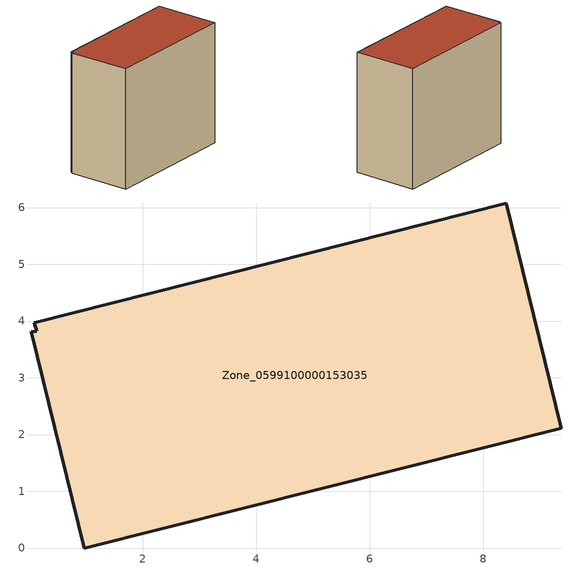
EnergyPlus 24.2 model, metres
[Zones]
Zone_0599100000153035
 floor ground (C_G): 9.37,2.11 0.97,0 0.03,3.81 0.13,3.82 0.09,3.97 8.4,6.08 z0
 wall outside (C_F): 9.37,2.11 8.4,6.08 0.09,3.97 0.13,3.82 0.03,3.81 0.97,0 9.37,2.11 z0:7.6
 roof outside (C_R): 0.97,0 9.37,2.11 8.4,6.08 0.09,3.97 0.13,3.82 0.03,3.81 z7.6
[BUILDING]
Pand.0599100000153035: North Axis=0; Terrain=City; Loads Convergence Tolerance Value=0.04; Temperature Convergence Tolerance Value=0.4; Solar Distribution=FullExterior; Maximum Number of Warmup Days=25; Minimum Number of Warmup Days=1
[Site:Location]
Rotterdam.The.Hague.AP_ZH_NLD Design_Conditions: Latitude=51.96; Longitude=4.45; Time Zone=1; Elevation=-4.5
[SITE:GROUNDTEMPERATURE:BUILDINGSURFACE]
18, 18, 18, 18, 18, 18, 18, 18, 18, 18, 18, 18
[MATERIAL] Thermal Absorptance=0.9; Solar Absorptance=0.7; Visible Absorptance=0.7
Name | Roughness | Thickness | Conductivity | Density | Specific Heat
G.TI.1946 | MediumSmooth | 0.15 | 1 | 540 | 1210
F.TI.1946 | Rough | 0.3 | 0.857143 | 1920 | 840
R.TI.1946 | MediumRough | 0.2 | 0.1 | 1500 | 1000
[CONSTRUCTION]
C_G: G.TI.1946
C_F: F.TI.1946
C_R: R.TI.1946
[ZONE]
Zone_0599100000153035: Type=1; Multiplier=1; Ceiling Height=Autocalculate; Volume=Autocalculate; Floor Area=autocalculate; Part of Total Floor Area=Yes
[ZONEINFILTRATION:DESIGNFLOWRATE]
Infil_Zone_0599100000153035: Zone or ZoneList or Space or SpaceList=Zone_0599100000153035; Schedule=AlwaysOn; Design Flow Rate Calculation Method=Flow/Area; Flow Rate per Floor Area=0.003; Constant Term Coefficient=1; Temperature Term Coefficient=0; Velocity Term Coefficient=0; Velocity Squared Term Coefficient=0
[HVACTEMPLATE:ZONE:IDEALLOADSAIRSYSTEM]
Zone_0599100000153035: Maximum Heating Supply Air Temperature=50; Minimum Cooling Supply Air Temperature=13; Maximum Heating Supply Air Humidity Ratio=0.0156; Minimum Cooling Supply Air Humidity Ratio=0.0077; Heating Limit=NoLimit; Cooling Limit=NoLimit; Dehumidification Control Type=ConstantSensibleHeatRatio; Cooling Sensible Heat Ratio=0.7; Dehumidification Setpoint=60; Humidification Control Type=None; Humidification Setpoint=30; Outdoor Air Method=None; Outdoor Air Flow Rate per Person=0.00944; Outdoor Air Flow Rate per Zone Floor Area=0; Outdoor Air Flow Rate per Zone=0; Demand Controlled Ventilation Type=None; Outdoor Air Economizer Type=NoEconomizer; Heat Recovery Type=None; Sensible Heat Recovery Effectiveness=0.7; Latent Heat Recovery Effectiveness=0.65
[ZONECONTROL:THERMOSTAT]
ThermostatControl_Zone_0599100000153035: Zone or ZoneList=Zone_0599100000153035; Control Type Schedule=DualSetpointControlType; Control 1=Thermostat_Zone_0599100000153035; Temperature Difference Between Cutout And Setpoint=0
[THERMOSTATSETPOINT:DUALSETPOINT]
Thermostat_Zone_0599100000153035: Heating Setpoint Temperature Schedule=HeatingSetpoint_Zone_0599100000153035; Cooling Setpoint Temperature Schedule=CoolingSetpoint_Zone_0599100000153035
[SCHEDULE:COMPACT]
HeatingSetpoint_Zone_0599100000153035: Through: 12/31, For: AllDays, Until: 24:00, 21
CoolingSetpoint_Zone_0599100000153035: Through: 12/31, For: AllDays, Until: 24:00, 24
DualSetpointControlType: Through: 12/31, For: AllDays, Until: 24:00, 4
AlwaysOn: Through: 12/31, For: AllDays, Until: 24:00, 1
